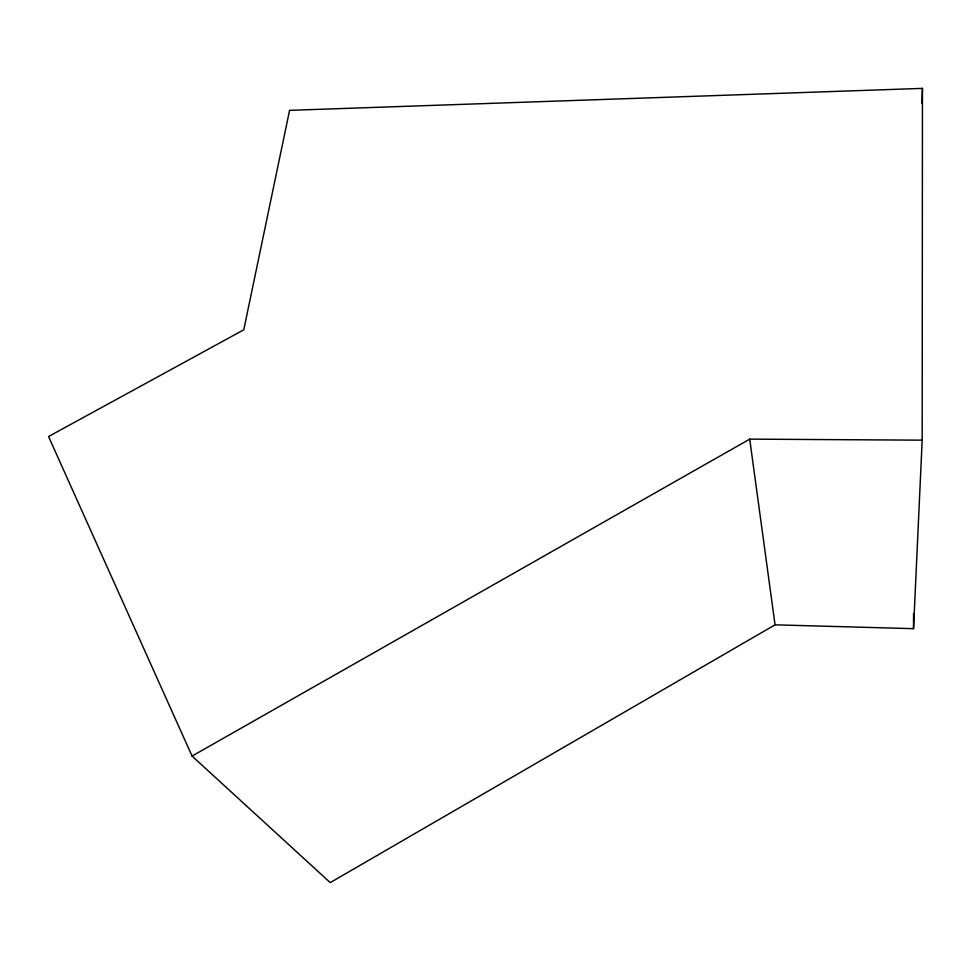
<?xml version="1.0" encoding="UTF-8"?>
<svg xmlns="http://www.w3.org/2000/svg" width="971" height="971" viewBox="0 0 971 971"><rect width="100%" height="100%" fill="white"/><g stroke="black" fill="none" stroke-linecap="round" stroke-linejoin="round"><path stroke-width="1.46" d="M922.183 440.166L922.45 88.385L289.576 110.354L243.77 329.8L48.55 436.537L192.064 756.069L330.237 882.615L775.052 624.826L913.529 628.674L922.183 440.166L749.709 439.135L192.064 756.069M913.529 628.674L913.577 613.575M921.94 103.46L922.45 88.385M749.709 439.135L775.052 624.826"/></g></svg>
